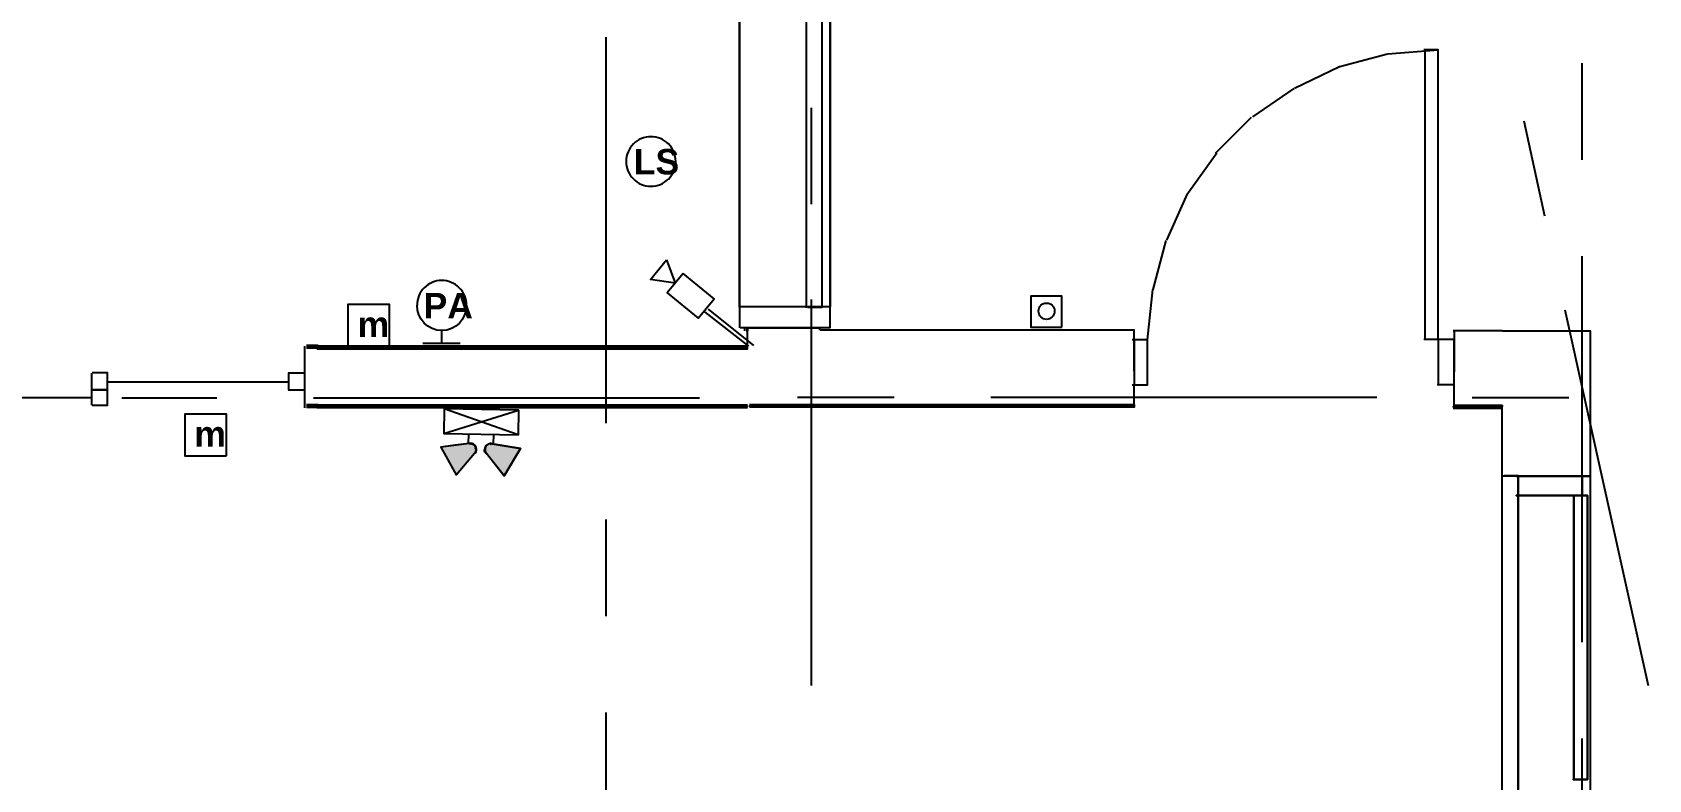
# Model space of a CAD drawing. Header units: inches. Extents: x -1841 to -80, y -100 to 1021.
# Drawn here: x -503 to -399, y 300.2 to 348.3 of the extents above; entities that cross this region are included whole.
import ezdxf

# ---------------------------------------------------------------- set-up
doc = ezdxf.new("R2010")
doc.units = ezdxf.units.IN
doc.header["$MEASUREMENT"] = 0
doc.layers.add('PDF_Geometry', color=7, linetype='Continuous', true_color=0x777777)
doc.layers.add('PDF_Solid Fills', color=7, linetype='Continuous', true_color=0xffffff)
doc.layers.add('PDF_Text', color=7, linetype='Continuous')
doc.styles.add('PDF ArialRoundedMT Bold', font='arialbd.ttf')

msp = doc.modelspace()

# ---------------------------------------------------------------- hatches: boundary and pattern name
at = {"layer": 'PDF_Solid Fills', "lineweight": 25, "transparency": 33554559}
for points in [[(-476.71, 321.62), (-475.76, 319.84), (-475.72, 319.84), (-474.44, 321.37), (-474.6, 321.78), (-474.91, 321.82)], [(-473.86, 321.3), (-472.67, 319.78), (-472.64, 319.78), (-471.59, 321.49), (-472.3, 321.61), (-473.58, 321.8), (-473.82, 321.63)]]:
    msp.add_hatch(color=1, dxfattribs=at).paths.add_polyline_path(points)

# ---------------------------------------------------------------- linework, layer by layer
at = {"color": 7, "lineweight": 25}
for p, q in [((-459.74, 330.32), (-456.92, 328.11)), ((-459.52, 330.49), (-456.6, 328.16))]:
    msp.add_line(p, q, dxfattribs=at)
at = {"layer": 'PDF_Geometry', "color": 7, "lineweight": 25}
for points in [[(-457.5, 354.28), (-457.5, 330.62)], [(-451.67, 354.3), (-451.67, 330.64)], [(-462.2, 333.68), (-461.63, 332.17), (-463.23, 332.41)], [(-461.12, 332.8), (-462.15, 331.54), (-460.15, 329.91), (-459.12, 331.17)], [(-480, 328.12), (-480, 330.8), (-482.69, 330.8), (-482.69, 328.12)], [(-436.76, 329.33), (-436.76, 331.33), (-438.77, 331.33), (-438.77, 329.33)], [(-485.34, 328.07), (-484.59, 328.07)], [(-484.69, 328.04), (-456.98, 328.04)], [(-490.5, 321.07), (-490.5, 323.75), (-493.18, 323.75), (-493.18, 321.07)], [(-485.34, 324.27), (-484.59, 324.27)], [(-484.69, 324.23), (-456.98, 324.23)], [(-432.12, 324.27), (-456.86, 324.27)], [(-403.31, 319.76), (-403.31, 318.52), (-407.54, 318.52), (-403.31, 318.52), (-403.31, 319.76), (-407.54, 319.76)], [(-407.43, 318.55), (-407.43, 319.79)], [(-407.43, 318.55), (-407.43, 300.27)], [(-407.43, 318.55), (-407.43, 300.27)], [(-402.97, 300.24), (-402.97, 318.52), (-403.88, 318.52), (-402.97, 318.52), (-402.97, 300.24), (-403.88, 300.24)], [(-403.83, 318.54), (-403.83, 300.25)], [(-407.43, 300.27), (-407.43, 299.02)]]:
    msp.add_lwpolyline(points, close=True, dxfattribs=at)
for points in [[(-453.21, 353.59), (-453.21, 330.59)], [(-453.1, 330.63), (-452.18, 330.63), (-452.18, 353.63), (-453.1, 353.63)], [(-466.07, 323.16), (-466.07, 347.98)], [(-418.97, 346.08), (-415.83, 346.91)], [(-415.8, 346.92), (-412.57, 347.17)], [(-412.57, 328.56), (-412.57, 347.17), (-413.48, 347.17)], [(-413.43, 347.19), (-413.43, 328.57)], [(-403.31, 340.11), (-403.31, 346.31)], [(-421.81, 344.7), (-418.92, 346.1)], [(-424.48, 342.87), (-421.83, 344.69)], [(-452.87, 337.24), (-452.87, 343.45)], [(-426.89, 340.52), (-424.58, 342.84)], [(-405.71, 336.47), (-407.04, 342.59)], [(-428.71, 337.9), (-426.81, 340.55)], [(-430.01, 334.93), (-428.69, 337.91)], [(-430.89, 331.77), (-430.06, 334.92)], [(-403.31, 309.09), (-403.31, 333.9)], [(-431.25, 328.53), (-430.92, 331.76)], [(-457.5, 330.62), (-457.5, 329.3)], [(-457.46, 329.31), (-451.67, 329.31), (-451.67, 330.64), (-457.46, 330.64)], [(-452.87, 306.3), (-452.87, 331.12)], [(-399.03, 306.27), (-404.4, 330.43)], [(-484.69, 327.95), (-456.98, 327.95), (-456.98, 329.11), (-456.98, 329.28)], [(-476.65, 328.3), (-476.65, 329.12)], [(-457.16, 329.11), (-457.16, 329.28)], [(-457.16, 329.11), (-457.16, 329.11)], [(-456.98, 329.3), (-456.98, 329.14), (-456.98, 329.3), (-456.98, 329.14), (-457.06, 329.14)], [(-457.06, 329.28), (-456.98, 329.28), (-456.98, 329.11), (-457.06, 329.11)], [(-456.98, 329.14), (-456.98, 329.14)], [(-456.98, 329.14), (-456.98, 329.14)], [(-456.98, 329.14), (-456.98, 329.14)], [(-456.98, 329.14), (-456.98, 329.14)], [(-456.9, 329.3), (-452.35, 329.3), (-452.35, 329.14)], [(-432.12, 326.51), (-432.12, 329.15), (-452.31, 329.15)], [(-432.25, 325.64), (-431.26, 325.64), (-431.26, 328.53), (-432.25, 328.53)], [(-432.12, 328.57), (-432.12, 325.68)], [(-413.48, 328.56), (-412.57, 328.56), (-412.57, 325.66)], [(-412.62, 325.65), (-411.54, 325.65), (-411.54, 328.54), (-412.62, 328.54)], [(-408.46, 329.1), (-411.6, 329.1)], [(-411.54, 329.12), (-411.54, 326.47)], [(-408.42, 329.11), (-402.8, 329.11), (-402.8, 326.47), (-402.8, 319.76), (-408.42, 319.76)], [(-485.45, 327.95), (-485.45, 328.04), (-485.45, 328.12)], [(-485.45, 328.12), (-485.45, 328.12)], [(-485.45, 328.12), (-485.45, 328.12)], [(-485.45, 328.04), (-485.45, 328.04)], [(-485.45, 328.04), (-485.45, 328.04)], [(-485.45, 328.04), (-485.45, 328.04)], [(-485.45, 324.31), (-485.45, 326.46), (-485.45, 327.95)], [(-484.59, 328.16), (-485.34, 328.16)], [(-484.59, 328.07), (-485.34, 328.07)], [(-484.59, 327.99), (-485.34, 327.99)], [(-484.59, 327.99), (-485.34, 327.99)], [(-456.98, 328.12), (-484.69, 328.12)], [(-456.98, 327.95), (-484.69, 327.95)], [(-477.87, 328.3), (-475.46, 328.3)], [(-499.16, 324.32), (-499.16, 325.31), (-499.16, 326.39)], [(-499.13, 324.33), (-498.14, 324.33), (-498.14, 325.32), (-499.13, 325.32), (-498.14, 325.32), (-498.14, 326.4), (-499.13, 326.4)], [(-498.14, 325.82), (-486.48, 325.82)], [(-486.52, 325.31), (-485.45, 325.31), (-485.45, 326.38), (-486.52, 326.38)], [(-486.48, 325.32), (-486.48, 326.4)], [(-456.86, 324.36), (-432.12, 324.36), (-432.12, 325.68)], [(-411.54, 324.32), (-411.54, 325.65)], [(-510.83, 324.81), (-499.16, 324.81)], [(-497.23, 324.8), (-491.11, 324.8)], [(-484.59, 324.35), (-485.34, 324.35)], [(-485.34, 324.35), (-484.59, 324.35)], [(-484.89, 324.8), (-460.07, 324.8)], [(-456.86, 324.36), (-432.12, 324.36), (-432.12, 324.27), (-432.12, 324.19), (-456.86, 324.19)], [(-453.76, 324.84), (-447.55, 324.84)], [(-441.34, 324.84), (-416.52, 324.84)], [(-410.38, 324.82), (-404.17, 324.82)], [(-485.45, 324.15), (-485.45, 324.23), (-485.45, 324.31)], [(-485.45, 324.23), (-485.45, 324.23)], [(-485.45, 324.23), (-485.45, 324.23)], [(-485.45, 324.23), (-485.45, 324.23)], [(-485.45, 324.23), (-485.45, 324.23)], [(-485.45, 324.23), (-485.45, 324.23)], [(-484.59, 324.27), (-485.34, 324.27)], [(-484.59, 324.18), (-485.34, 324.18)], [(-456.98, 324.32), (-484.69, 324.32)], [(-456.98, 324.32), (-484.69, 324.32)], [(-456.98, 324.15), (-484.69, 324.15)], [(-432.12, 324.27), (-432.12, 324.27)], [(-432.12, 324.27), (-432.12, 324.27)], [(-432.12, 324.27), (-432.12, 324.27)], [(-432.12, 324.27), (-432.12, 324.27)], [(-432.12, 324.27), (-432.12, 324.27)], [(-408.46, 319.75), (-408.46, 324.3), (-411.6, 324.3)], [(-411.6, 324.3), (-408.46, 324.3), (-408.46, 324.22), (-411.6, 324.22), (-408.46, 324.22)], [(-411.6, 324.14), (-408.46, 324.14)], [(-411.54, 324.16), (-411.54, 324.24), (-411.54, 324.32)], [(-411.54, 324.24), (-411.54, 324.24)], [(-411.54, 324.24), (-411.54, 324.24)], [(-411.54, 324.24), (-411.54, 324.24)], [(-411.54, 324.24), (-411.54, 324.24)], [(-411.54, 324.24), (-411.54, 324.24)], [(-408.46, 220.57), (-408.46, 319.75)], [(-408.33, 319.79), (-407.43, 319.79)], [(-403.3, 319.76), (-402.8, 319.76), (-402.8, 220.58), (-403.3, 220.58)], [(-466.07, 310.75), (-466.07, 316.96)], [(-466.07, 279.81), (-466.07, 304.55)], [(-403.31, 296.68), (-403.31, 302.88)]]:
    msp.add_lwpolyline(points, dxfattribs=at)
msp.add_lwpolyline([(-463.2, 341.59, 0.414894), (-464.79, 340, 0.414894), (-463.2, 338.4, 0.414894), (-461.6, 340, 0.414894)], format="xyb", close=True, dxfattribs=at)
msp.add_lwpolyline([(-475.05, 330.75, 0.414894), (-476.65, 332.34, 0.414894), (-478.24, 330.75)], format="xyb", dxfattribs=at)
at = {"layer": 'PDF_Geometry', "color": 1, "lineweight": 25}
for points in [[(-476.52, 322.5), (-471.74, 322.41), (-476.49, 324.09), (-476.52, 322.5), (-471.71, 324.01), (-471.74, 322.41)], [(-471.71, 324.01), (-476.49, 324.09)], [(-474.93, 322.47), (-474.94, 321.86)], [(-473.33, 322.44), (-473.35, 321.83)], [(-474.87, 321.86), (-476.71, 321.62), (-475.72, 319.84), (-474.54, 321.24)], [(-473.41, 321.83), (-471.59, 321.53), (-472.64, 319.78), (-473.8, 321.23)]]:
    msp.add_lwpolyline(points, dxfattribs=at)
for points in [[(-475.72, 319.84), (-474.54, 321.24), (-474.47, 321.31), (-474.44, 321.41), (-474.44, 321.48), (-474.47, 321.58), (-474.5, 321.68), (-474.53, 321.75), (-474.6, 321.82), (-474.7, 321.85), (-474.8, 321.89), (-474.91, 321.86), (-475.79, 321.74), (-476.71, 321.62)], [(-472.64, 319.78), (-471.59, 321.53), (-472.5, 321.68), (-473.41, 321.83), (-473.48, 321.87), (-473.58, 321.83), (-473.69, 321.8), (-473.75, 321.74), (-473.82, 321.67), (-473.86, 321.57), (-473.86, 321.47), (-473.86, 321.4), (-473.83, 321.3), (-473.76, 321.23)]]:
    msp.add_lwpolyline(points, close=True, dxfattribs=at)
msp.add_arc((-473.52, 321.46), 0.377, 89.461, 178.4571, dxfattribs=at)
at = {"layer": 'PDF_Geometry', "color": 7, "lineweight": 25}
for points in [[(-476.65, 329.12), (-477.53, 329.12), (-478.24, 329.87), (-478.24, 330.75)], [(-475.05, 330.75), (-475.05, 329.87), (-475.76, 329.12), (-476.65, 329.12)], [(-438.26, 330.38), (-438.26, 330.69), (-438.05, 330.89), (-437.75, 330.89)], [(-438.26, 330.38), (-438.26, 330.69), (-438.05, 330.89), (-437.75, 330.89)], [(-437.75, 330.89), (-437.48, 330.89), (-437.24, 330.69), (-437.24, 330.38)], [(-437.75, 330.89), (-437.48, 330.89), (-437.24, 330.69), (-437.24, 330.38)], [(-437.75, 329.84), (-438.05, 329.84), (-438.26, 330.08), (-438.26, 330.38)], [(-437.75, 329.84), (-438.05, 329.84), (-438.26, 330.08), (-438.26, 330.38)], [(-437.24, 330.38), (-437.24, 330.08), (-437.48, 329.84), (-437.75, 329.84)], [(-437.24, 330.38), (-437.24, 330.08), (-437.48, 329.84), (-437.75, 329.84)]]:
    msp.add_open_spline(points, degree=3, dxfattribs=at)
at = {"layer": 'PDF_Geometry', "color": 1, "lineweight": 25}
for points in [[(-474.87, 321.82), (-474.84, 321.82), (-474.84, 321.86), (-474.8, 321.86)], [(-474.8, 321.86), (-474.57, 321.85), (-474.43, 321.68), (-474.44, 321.48)], [(-474.44, 321.48), (-474.44, 321.37), (-474.44, 321.27), (-474.51, 321.21)], [(-473.8, 321.19), (-473.86, 321.26), (-473.9, 321.36), (-473.89, 321.47)], [(-473.51, 321.83), (-473.48, 321.83), (-473.45, 321.8), (-473.45, 321.8)]]:
    msp.add_open_spline(points, degree=3, dxfattribs=at)

# ---------------------------------------------------------------- texts
at = {"layer": 'PDF_Text', "color": 7, "lineweight": 25, "attachment_point": 4, "style": 'PDF ArialRoundedMT Bold'}
for s, insert, char_height in [('LS', (-464.3, 339.97), 1.639), ('PA', (-477.82, 330.72), 1.639), ('m', (-482.06, 329.52), 1.64), ('m', (-492.56, 322.47), 1.64)]:
    msp.add_mtext(s, dxfattribs=dict(at, insert=insert, char_height=char_height))

doc.saveas('drawing.dxf')
